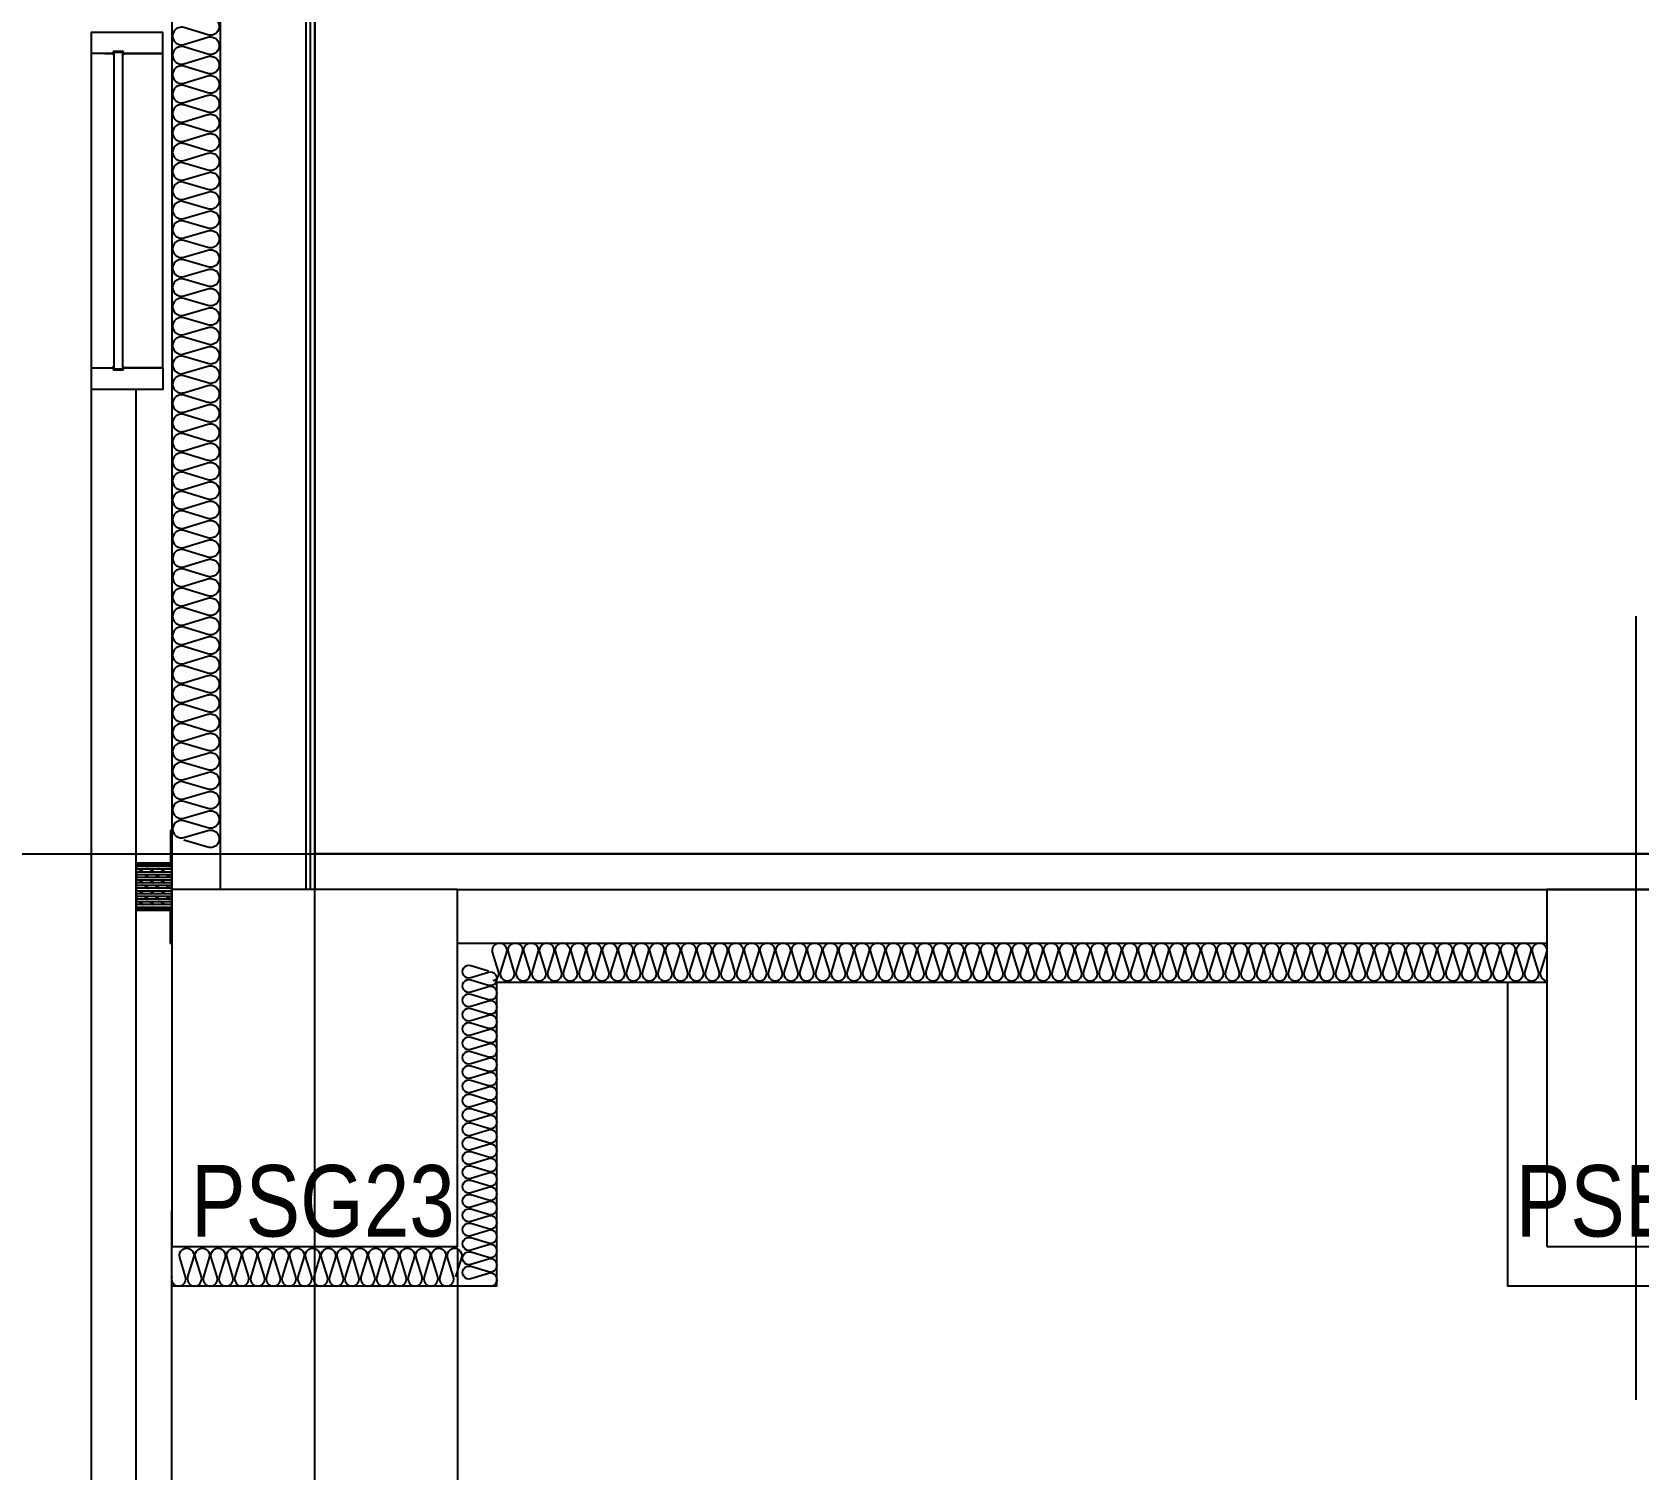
# Model space of a CAD drawing. Header units: millimetres. Extents: x 4754612 to 5801174, y 2368242 to 2777223.
# Drawn here: x 4904924 to 4909424, y 2459519 to 2463543 of the extents above; entities that cross this region are included whole.
import ezdxf
from ezdxf.enums import TextEntityAlignment as Align

# ---------------------------------------------------------------- set-up
doc = ezdxf.new("R2010")
doc.units = ezdxf.units.MM
doc.header["$LTSCALE"] = 1000
doc.linetypes.add('CEN', pattern=[6.2, 6, -0.1, 0, -0.1])
doc.layers.get('DEFPOINTS').update_dxf_attribs({"color": 151})
for name, color, linetype in [('A-ELE-8', 8, 'Continuous'), ('A-중심선', 10, 'CEN'), ('AA-DWXM-WIND', 4, 'Continuous'), ('CON', 2, 'Continuous'), ('ELE-06', 6, 'Continuous'), ('ELE-3', 6, 'Continuous'), ('FIN-1', 9, 'Continuous'), ('HAT-252', 252, 'Continuous'), ('INS', 251, 'Continuous'), ('OHD', 7, 'Continuous'), ('PIR판넬', 4, 'Continuous')]:
    doc.layers.add(name, color=color, linetype=linetype)
doc.layers.add('Guide-line', color=151, linetype='Continuous', plot=False)
doc.styles.add('A.NARROW', font='ARIALN.TTF')

# ---------------------------------------------------------------- blocks, each defined once
blk = doc.blocks.new('*U31')
at = {"layer": 'AA-DWXM-WIND', "color": 250}
for p, q in [((0, 60), (0, 940)), ((200, 60), (200, 940))]:
    blk.add_line(p, q, dxfattribs=at)
at = {"layer": 'AA-DWXM-WIND'}
for p, q in [((113, 943.5), (137, 943.5)), ((113, 56.5), (137, 56.5)), ((163, 60), (140, 60))]:
    blk.add_line(p, q, dxfattribs=at)
for points in [[(200, 940), (200, 1000), (0, 1000)], [(0, 940), (110, 940), (0, 940), (0, 1000)], [(110, 940), (111.8, 945.5), (138.2, 945.5), (140, 940)], [(109.2, 940), (110.6, 937.3), (111.6, 936.7), (113, 936.2)], [(137, 56.5), (137, 943.5), (113, 943.5), (113, 56.5)], [(140.8, 940), (139.4, 937.3), (138.4, 936.7), (137, 936.2)], [(163, 940), (140, 940), (200, 940)], [(0, 60), (110, 60), (0, 60), (0, 0), (200, 0), (200, 60), (140, 60), (138.2, 54.5), (111.8, 54.5), (110, 60)], [(109.2, 60), (110.6, 62.7), (111.6, 63.3), (113, 63.8)], [(140.8, 60), (139.4, 62.7), (138.4, 63.3), (137, 63.8)]]:
    blk.add_lwpolyline(points, dxfattribs=at)
blk = doc.blocks.new('A$C64525923')
at = {"layer": 'CON'}
blk.add_lwpolyline([(-400, -1000), (400, -1000), (400, 0), (-400, 0)], close=True, dxfattribs=at)
at = {"layer": 'DEFPOINTS', "style": 'A.NARROW'}
blk.add_text('PSG23', height=200, dxfattribs=at).set_placement((-346.5, -871.6, 0), align=Align.MIDDLE_LEFT)
blk = doc.blocks.new('A$C2BC01D8E')
at = {"layer": 'CON'}
blk.add_lwpolyline([(-250, -1000), (250, -1000), (250, 0), (-250, 0)], close=True, dxfattribs=at)
at = {"layer": 'DEFPOINTS', "style": 'A.NARROW'}
blk.add_text('PSB21', height=200, dxfattribs=at).set_placement((-336.7, -871.6, 0), align=Align.MIDDLE_LEFT)

msp = doc.modelspace()

# ---------------------------------------------------------------- hatches: boundary and pattern name
at = {"layer": 'HAT-252'}
h = msp.add_hatch(dxfattribs=at)
h.set_pattern_fill('CORK', color=256, scale=2.4, style=0)
h.set_pattern_definition([(0, (387207.437, -857743.518), (0, 7.62), []), (135, (387211.247, -857747.328), (-15.24000658, -15.24000658), [10.776312, -10.776312]), (135, (387213.152, -857747.328), (-15.24000658, -15.24000658), [10.776312, -10.776312]), (135, (387215.057, -857747.328), (-15.24000658, -15.24000658), [10.776312, -10.776312])])
h.paths.add_polyline_path([(4905315.782, 2461213.44), (4905215.782, 2461213.44), (4905215.782, 2461088.44), (4905315.782, 2461088.44)])

# ---------------------------------------------------------------- linework, layer by layer
at = {"layer": 'A-ELE-8'}
for p, q in [((4905450.782, 2464693.44), (4905450.782, 2461143.44)), ((4905690.782, 2464473.44), (4905690.782, 2461143.44)), ((4905703.282, 2464473.44), (4905703.282, 2461143.44)), ((4905715.782, 2464473.44), (4905715.782, 2461143.44)), ((4906115.782, 2460133.44), (4906115.782, 2451243.44))]:
    msp.add_line(p, q, dxfattribs=at)
at = {"layer": 'A-중심선', "ltscale": 5}
for p, q in [((4905715.782, 2403989.231), (4905715.782, 2488921.61)), ((4863973.343, 2461243.44), (5174125.782, 2461243.44))]:
    msp.add_line(p, q, dxfattribs=at)
at = {"layer": 'CON'}
for p, q in [((4906115.782, 2461143.44), (4949465.782, 2461143.44)), ((4906115.782, 2460993.44), (4909165.782, 2460993.44))]:
    msp.add_line(p, q, dxfattribs=at)
at = {"layer": 'ELE-06'}
msp.add_line((4928115.782, 2461243.44), (4905715.782, 2461243.44), dxfattribs=at)
at = {"layer": 'ELE-3'}
for p, q in [((4905311.942, 2461309.44), (4905311.942, 2461217.28)), ((4905311.942, 2461309.44), (4905315.782, 2461309.44)), ((4905315.782, 2461309.44), (4905315.782, 2461213.44)), ((4905311.942, 2461217.28), (4905215.782, 2461217.28)), ((4905215.782, 2461213.44), (4905215.782, 2461217.28)), ((4905315.782, 2461213.44), (4905215.782, 2461213.44)), ((4905315.782, 2461088.44), (4905215.782, 2461088.44)), ((4905215.782, 2461088.44), (4905215.782, 2461084.6)), ((4905311.942, 2461084.6), (4905215.782, 2461084.6)), ((4905311.942, 2460992.44), (4905311.942, 2461084.6)), ((4905315.782, 2460992.44), (4905315.782, 2461088.44)), ((4905311.942, 2460992.44), (4905315.782, 2460992.44))]:
    msp.add_line(p, q, dxfattribs=at)
at = {"layer": 'FIN-1'}
msp.add_line((4905715.782, 2461243.44), (4928015.782, 2461243.44), dxfattribs=at)
msp.add_lwpolyline([(4905315.782, 2461213.44), (4905215.782, 2461213.44), (4905215.782, 2461088.44), (4905315.782, 2461088.44)], close=True, dxfattribs=at)
at = {"layer": 'Guide-line'}
msp.add_line((4909415.782, 2459714.395), (4909415.782, 2461908.679), dxfattribs=at)
at = {"layer": 'INS'}
msp.add_line((4906225.782, 2460883.44), (4909165.782, 2460883.44), dxfattribs=at)
for points in [[(4905416.771, 2463583.271, -1.34), (4905416.771, 2463536.021), (4905349.532, 2463556.194)], [(4905349.532, 2463556.194, 1.34), (4905349.532, 2463508.944), (4905416.771, 2463529.116, -1.34), (4905416.771, 2463481.866), (4905349.532, 2463502.039), (4905349.532, 2463502.039, 1.34), (4905349.532, 2463454.789), (4905416.771, 2463474.962, -1.34), (4905416.771, 2463427.712), (4905349.532, 2463447.884), (4905349.532, 2463447.884, 1.34), (4905349.532, 2463400.634), (4905416.771, 2463420.807, -1.34), (4905416.771, 2463373.557), (4905349.532, 2463393.73), (4905349.532, 2463393.73, 1.34), (4905349.532, 2463346.48), (4905416.771, 2463366.653, -1.34), (4905416.771, 2463319.403), (4905349.532, 2463339.575), (4905349.532, 2463339.575, 1.34), (4905349.532, 2463292.325), (4905416.771, 2463312.498, -1.34), (4905416.771, 2463265.248), (4905349.532, 2463285.421), (4905349.532, 2463285.421, 1.34), (4905349.532, 2463238.171), (4905416.771, 2463258.343, -1.34), (4905416.771, 2463211.093), (4905349.532, 2463231.266), (4905349.532, 2463231.266, 1.34), (4905349.532, 2463184.016), (4905416.771, 2463204.189, -1.34), (4905416.771, 2463156.939), (4905349.532, 2463177.112), (4905349.532, 2463177.112, 1.34), (4905349.532, 2463129.862), (4905416.771, 2463150.034, -1.34), (4905416.771, 2463102.784), (4905349.532, 2463122.957), (4905349.532, 2463122.957, 1.34), (4905349.532, 2463075.707), (4905416.771, 2463095.88, -1.34), (4905416.771, 2463048.63), (4905349.532, 2463068.802), (4905349.532, 2463068.802, 1.34), (4905349.532, 2463021.552), (4905416.771, 2463041.725, -1.34), (4905416.771, 2462994.475), (4905349.532, 2463014.648), (4905349.532, 2463014.648, 1.34), (4905349.532, 2462967.398), (4905416.771, 2462987.57, -1.34), (4905416.771, 2462940.32), (4905349.532, 2462960.493), (4905349.532, 2462960.493, 1.34), (4905349.532, 2462913.243), (4905416.771, 2462933.416, -1.34), (4905416.771, 2462886.166), (4905349.532, 2462906.339), (4905349.532, 2462906.339, 1.34), (4905349.532, 2462859.089), (4905416.771, 2462879.261, -1.34), (4905416.771, 2462832.011), (4905349.532, 2462852.184), (4905349.532, 2462852.184, 1.34), (4905349.532, 2462804.934), (4905416.771, 2462825.107, -1.34), (4905416.771, 2462777.857), (4905349.532, 2462798.029), (4905349.532, 2462798.029, 1.34), (4905349.532, 2462750.779), (4905416.771, 2462770.952, -1.34), (4905416.771, 2462723.702), (4905349.532, 2462743.875), (4905349.532, 2462743.875, 1.34), (4905349.532, 2462696.625), (4905416.771, 2462716.798, -1.34), (4905416.771, 2462669.548), (4905349.532, 2462689.72), (4905349.532, 2462689.72, 1.34), (4905349.532, 2462642.47), (4905416.771, 2462662.643, -1.34), (4905416.771, 2462615.393), (4905349.532, 2462635.566), (4905349.532, 2462635.566, 1.34), (4905349.532, 2462588.316), (4905416.771, 2462608.488, -1.34), (4905416.771, 2462561.238), (4905349.532, 2462581.411), (4905349.532, 2462581.411, 1.34), (4905349.532, 2462534.161), (4905416.771, 2462554.334, -1.34), (4905416.771, 2462507.084), (4905349.532, 2462527.257), (4905349.532, 2462527.257, 1.34), (4905349.532, 2462480.007), (4905416.771, 2462500.179, -1.34), (4905416.771, 2462452.929), (4905349.532, 2462473.102), (4905349.532, 2462473.102, 1.34), (4905349.532, 2462425.852), (4905416.771, 2462446.025, -1.34), (4905416.771, 2462398.775), (4905349.532, 2462418.947), (4905349.532, 2462418.947, 1.34), (4905349.532, 2462371.697), (4905416.771, 2462391.87, -1.34), (4905416.771, 2462344.62), (4905349.532, 2462364.793), (4905349.532, 2462364.793, 1.34), (4905349.532, 2462317.543), (4905416.771, 2462337.715, -1.34), (4905416.771, 2462290.465), (4905349.532, 2462310.638), (4905349.532, 2462310.638, 1.34), (4905349.532, 2462263.388), (4905416.771, 2462283.561, -1.34), (4905416.771, 2462236.311), (4905349.532, 2462256.484), (4905349.532, 2462256.484, 1.34), (4905349.532, 2462209.234), (4905416.771, 2462229.406, -1.34), (4905416.771, 2462182.156), (4905349.532, 2462202.329), (4905349.532, 2462202.329, 1.34), (4905349.532, 2462155.079), (4905416.771, 2462175.252, -1.34), (4905416.771, 2462128.002), (4905349.532, 2462148.174), (4905349.532, 2462148.174, 1.34), (4905349.532, 2462100.924), (4905416.771, 2462121.097, -1.34), (4905416.771, 2462073.847), (4905349.532, 2462094.02), (4905349.532, 2462094.02, 1.34), (4905349.532, 2462046.77), (4905416.771, 2462066.943, -1.34), (4905416.771, 2462019.693), (4905349.532, 2462039.865), (4905349.532, 2462039.865, 1.34), (4905349.532, 2461992.615), (4905416.771, 2462012.788, -1.34), (4905416.771, 2461965.538), (4905349.532, 2461985.711), (4905349.532, 2461985.711, 1.34), (4905349.532, 2461938.461), (4905416.771, 2461958.633, -1.34), (4905416.771, 2461911.383), (4905349.532, 2461931.556), (4905349.532, 2461931.556, 1.34), (4905349.532, 2461884.306), (4905416.771, 2461904.479, -1.34), (4905416.771, 2461857.229), (4905349.532, 2461877.402), (4905349.532, 2461877.402, 1.34), (4905349.532, 2461830.152), (4905416.771, 2461850.324, -1.34), (4905416.771, 2461803.074), (4905349.532, 2461823.247), (4905349.532, 2461823.247, 1.34), (4905349.532, 2461775.997), (4905416.771, 2461796.17, -1.34), (4905416.771, 2461748.92), (4905349.532, 2461769.092), (4905349.532, 2461769.092, 1.34), (4905349.532, 2461721.842), (4905416.771, 2461742.015, -1.34), (4905416.771, 2461694.765), (4905349.532, 2461714.938), (4905349.532, 2461714.938, 1.34), (4905349.532, 2461667.688), (4905416.771, 2461687.86, -1.34), (4905416.771, 2461640.61), (4905349.532, 2461660.783), (4905349.532, 2461660.783, 1.34), (4905349.532, 2461613.533), (4905416.771, 2461633.706, -1.34), (4905416.771, 2461586.456), (4905349.532, 2461606.629), (4905349.532, 2461606.629, 1.34), (4905349.532, 2461559.379), (4905416.771, 2461579.551, -1.34), (4905416.771, 2461532.301), (4905349.532, 2461552.474), (4905349.532, 2461552.474, 1.34), (4905349.532, 2461505.224), (4905416.771, 2461525.397, -1.34), (4905416.771, 2461478.147), (4905349.532, 2461498.319), (4905349.532, 2461498.319, 1.34), (4905349.532, 2461451.069), (4905416.771, 2461471.242, -1.34), (4905416.771, 2461423.992), (4905349.532, 2461444.165), (4905349.532, 2461444.165, 1.34), (4905349.532, 2461396.915), (4905416.771, 2461417.088, -1.34), (4905416.771, 2461369.838), (4905349.532, 2461390.01), (4905349.532, 2461390.01, 1.34), (4905349.532, 2461342.76), (4905416.771, 2461362.933, -1.34), (4905416.771, 2461315.683), (4905349.532, 2461335.856), (4905349.532, 2461335.856, 1.34), (4905349.532, 2461288.606), (4905416.771, 2461308.778, -1.34), (4905416.771, 2461261.528), (4905349.532, 2461281.701)], [(4906215.782, 2460888.082, 0.43173166), (4906230.471, 2460913.352), (4906214.034, 2460968.14), (4906214.034, 2460968.14, -1.34), (4906252.534, 2460968.14), (4906236.097, 2460913.352, 1.34), (4906274.597, 2460913.352), (4906258.16, 2460968.14), (4906258.16, 2460968.14, -1.34), (4906296.66, 2460968.14), (4906280.223, 2460913.352, 1.34), (4906318.723, 2460913.352), (4906302.286, 2460968.14), (4906302.286, 2460968.14, -1.34), (4906340.786, 2460968.14), (4906324.349, 2460913.352, 1.34), (4906362.849, 2460913.352), (4906346.412, 2460968.14), (4906346.412, 2460968.14, -1.34), (4906384.912, 2460968.14), (4906368.475, 2460913.352, 1.34), (4906406.975, 2460913.352), (4906390.538, 2460968.14), (4906390.538, 2460968.14, -1.34), (4906429.038, 2460968.14), (4906412.601, 2460913.352, 1.34), (4906451.101, 2460913.352), (4906434.664, 2460968.14), (4906434.664, 2460968.14, -1.34), (4906473.164, 2460968.14), (4906456.727, 2460913.352, 1.34), (4906495.227, 2460913.352), (4906478.79, 2460968.14), (4906478.79, 2460968.14, -1.34), (4906517.29, 2460968.14), (4906500.853, 2460913.352, 1.34), (4906539.353, 2460913.352), (4906522.916, 2460968.14), (4906522.916, 2460968.14, -1.34), (4906561.416, 2460968.14), (4906544.979, 2460913.352, 1.34), (4906583.479, 2460913.352), (4906567.042, 2460968.14), (4906567.042, 2460968.14, -1.34), (4906605.542, 2460968.14), (4906589.105, 2460913.352, 1.34), (4906627.605, 2460913.352), (4906611.168, 2460968.14), (4906611.168, 2460968.14, -1.34), (4906649.668, 2460968.14), (4906633.231, 2460913.352, 1.34), (4906671.731, 2460913.352), (4906655.294, 2460968.14), (4906655.294, 2460968.14, -1.34), (4906693.794, 2460968.14), (4906677.357, 2460913.352, 1.34), (4906715.857, 2460913.352), (4906699.42, 2460968.14), (4906699.42, 2460968.14, -1.34), (4906737.92, 2460968.14), (4906721.483, 2460913.352, 1.34), (4906759.983, 2460913.352), (4906743.546, 2460968.14), (4906743.546, 2460968.14, -1.34), (4906782.046, 2460968.14), (4906765.609, 2460913.352, 1.34), (4906804.109, 2460913.352), (4906787.672, 2460968.14), (4906787.672, 2460968.14, -1.34), (4906826.172, 2460968.14), (4906809.734, 2460913.352, 1.34), (4906848.234, 2460913.352), (4906831.797, 2460968.14), (4906831.797, 2460968.14, -1.34), (4906870.297, 2460968.14), (4906853.86, 2460913.352, 1.34), (4906892.36, 2460913.352), (4906875.923, 2460968.14), (4906875.923, 2460968.14, -1.34), (4906914.423, 2460968.14), (4906897.986, 2460913.352, 1.34), (4906936.486, 2460913.352), (4906920.049, 2460968.14), (4906920.049, 2460968.14, -1.34), (4906958.549, 2460968.14), (4906942.112, 2460913.352, 1.34), (4906980.612, 2460913.352), (4906964.175, 2460968.14), (4906964.175, 2460968.14, -1.34), (4907002.675, 2460968.14), (4906986.238, 2460913.352, 1.34), (4907024.738, 2460913.352), (4907008.301, 2460968.14), (4907008.301, 2460968.14, -1.34), (4907046.801, 2460968.14), (4907030.364, 2460913.352, 1.34), (4907068.864, 2460913.352), (4907052.427, 2460968.14), (4907052.427, 2460968.14, -1.34), (4907090.927, 2460968.14), (4907074.49, 2460913.352, 1.34), (4907112.99, 2460913.352), (4907096.553, 2460968.14), (4907096.553, 2460968.14, -1.34), (4907135.053, 2460968.14), (4907118.616, 2460913.352, 1.34), (4907157.116, 2460913.352), (4907140.679, 2460968.14), (4907140.679, 2460968.14, -1.34), (4907179.179, 2460968.14), (4907162.742, 2460913.352, 1.34), (4907201.242, 2460913.352), (4907184.805, 2460968.14), (4907184.805, 2460968.14, -1.34), (4907223.305, 2460968.14), (4907206.868, 2460913.352, 1.34), (4907245.368, 2460913.352), (4907228.931, 2460968.14), (4907228.931, 2460968.14, -1.34), (4907267.431, 2460968.14), (4907250.994, 2460913.352, 1.34), (4907289.494, 2460913.352), (4907273.057, 2460968.14), (4907273.057, 2460968.14, -1.34), (4907311.557, 2460968.14), (4907295.12, 2460913.352, 1.34), (4907333.62, 2460913.352), (4907317.183, 2460968.14), (4907317.183, 2460968.14, -1.34), (4907355.683, 2460968.14), (4907339.246, 2460913.352, 1.34), (4907377.746, 2460913.352), (4907361.309, 2460968.14), (4907361.309, 2460968.14, -1.34), (4907399.809, 2460968.14), (4907383.372, 2460913.352, 1.34), (4907421.872, 2460913.352), (4907405.435, 2460968.14), (4907405.435, 2460968.14, -1.34), (4907443.935, 2460968.14), (4907427.498, 2460913.352, 1.34), (4907465.998, 2460913.352), (4907449.561, 2460968.14), (4907449.561, 2460968.14, -1.34), (4907488.061, 2460968.14), (4907471.624, 2460913.352, 1.34), (4907510.124, 2460913.352), (4907493.687, 2460968.14), (4907493.687, 2460968.14, -1.34), (4907532.187, 2460968.14), (4907515.75, 2460913.352, 1.34), (4907554.25, 2460913.352), (4907537.813, 2460968.14), (4907537.813, 2460968.14, -1.34), (4907576.313, 2460968.14), (4907559.876, 2460913.352, 1.34), (4907598.376, 2460913.352), (4907581.939, 2460968.14), (4907581.939, 2460968.14, -1.34), (4907620.439, 2460968.14), (4907604.002, 2460913.352, 1.34), (4907642.502, 2460913.352), (4907626.065, 2460968.14), (4907626.065, 2460968.14, -1.34), (4907664.565, 2460968.14), (4907648.128, 2460913.352, 1.34), (4907686.628, 2460913.352), (4907670.191, 2460968.14), (4907670.191, 2460968.14, -1.34), (4907708.691, 2460968.14), (4907692.254, 2460913.352, 1.34), (4907730.754, 2460913.352), (4907714.317, 2460968.14), (4907714.317, 2460968.14, -1.34), (4907752.817, 2460968.14), (4907736.38, 2460913.352, 1.34), (4907774.88, 2460913.352), (4907758.443, 2460968.14), (4907758.443, 2460968.14, -1.34), (4907796.943, 2460968.14), (4907780.506, 2460913.352, 1.34), (4907819.006, 2460913.352), (4907802.569, 2460968.14), (4907802.569, 2460968.14, -1.34), (4907841.069, 2460968.14), (4907824.631, 2460913.352, 1.34), (4907863.131, 2460913.352), (4907846.694, 2460968.14), (4907846.694, 2460968.14, -1.34), (4907885.194, 2460968.14), (4907868.757, 2460913.352, 1.34), (4907907.257, 2460913.352), (4907890.82, 2460968.14), (4907890.82, 2460968.14, -1.34), (4907929.32, 2460968.14), (4907912.883, 2460913.352, 1.34), (4907951.383, 2460913.352), (4907934.946, 2460968.14), (4907934.946, 2460968.14, -1.34), (4907973.446, 2460968.14), (4907957.009, 2460913.352, 1.34), (4907995.509, 2460913.352), (4907979.072, 2460968.14), (4907979.072, 2460968.14, -1.34), (4908017.572, 2460968.14), (4908001.135, 2460913.352, 1.34), (4908039.635, 2460913.352), (4908023.198, 2460968.14), (4908023.198, 2460968.14, -1.34), (4908061.698, 2460968.14), (4908045.261, 2460913.352, 1.34), (4908083.761, 2460913.352), (4908067.324, 2460968.14), (4908067.324, 2460968.14, -1.34), (4908105.824, 2460968.14), (4908089.387, 2460913.352, 1.34), (4908127.887, 2460913.352), (4908111.45, 2460968.14), (4908111.45, 2460968.14, -1.34), (4908149.95, 2460968.14), (4908133.513, 2460913.352, 1.34), (4908172.013, 2460913.352), (4908155.576, 2460968.14), (4908155.576, 2460968.14, -1.34), (4908194.076, 2460968.14), (4908177.639, 2460913.352, 1.34), (4908216.139, 2460913.352), (4908199.702, 2460968.14), (4908199.702, 2460968.14, -1.34), (4908238.202, 2460968.14), (4908221.765, 2460913.352, 1.34), (4908260.265, 2460913.352), (4908243.828, 2460968.14), (4908243.828, 2460968.14, -1.34), (4908282.328, 2460968.14), (4908265.891, 2460913.352, 1.34), (4908304.391, 2460913.352), (4908287.954, 2460968.14), (4908287.954, 2460968.14, -1.34), (4908326.454, 2460968.14), (4908310.017, 2460913.352, 1.34), (4908348.517, 2460913.352), (4908332.08, 2460968.14), (4908332.08, 2460968.14, -1.34), (4908370.58, 2460968.14), (4908354.143, 2460913.352, 1.34), (4908392.643, 2460913.352), (4908376.206, 2460968.14), (4908376.206, 2460968.14, -1.34), (4908414.706, 2460968.14), (4908398.269, 2460913.352, 1.34), (4908436.769, 2460913.352), (4908420.332, 2460968.14), (4908420.332, 2460968.14, -1.34), (4908458.832, 2460968.14), (4908442.395, 2460913.352, 1.34), (4908480.895, 2460913.352), (4908464.458, 2460968.14), (4908464.458, 2460968.14, -1.34), (4908502.958, 2460968.14), (4908486.521, 2460913.352, 1.34), (4908525.021, 2460913.352), (4908508.584, 2460968.14), (4908508.584, 2460968.14, -1.34), (4908547.084, 2460968.14), (4908530.647, 2460913.352, 1.34), (4908569.147, 2460913.352), (4908552.71, 2460968.14), (4908552.71, 2460968.14, -1.34), (4908591.21, 2460968.14), (4908574.773, 2460913.352, 1.34), (4908613.273, 2460913.352), (4908596.836, 2460968.14), (4908596.836, 2460968.14, -1.34), (4908635.336, 2460968.14), (4908618.899, 2460913.352, 1.34), (4908657.399, 2460913.352), (4908640.962, 2460968.14), (4908640.962, 2460968.14, -1.34), (4908679.462, 2460968.14), (4908663.025, 2460913.352, 1.34), (4908701.525, 2460913.352), (4908685.088, 2460968.14), (4908685.088, 2460968.14, -1.34), (4908723.588, 2460968.14), (4908707.151, 2460913.352, 1.34), (4908745.651, 2460913.352), (4908729.214, 2460968.14), (4908729.214, 2460968.14, -1.34), (4908767.714, 2460968.14), (4908751.277, 2460913.352, 1.34), (4908789.777, 2460913.352), (4908773.34, 2460968.14), (4908773.34, 2460968.14, -1.34), (4908811.84, 2460968.14), (4908795.403, 2460913.352, 1.34), (4908833.903, 2460913.352), (4908817.466, 2460968.14), (4908817.466, 2460968.14, -1.34), (4908855.966, 2460968.14), (4908839.528, 2460913.352, 1.34), (4908878.028, 2460913.352), (4908861.591, 2460968.14), (4908861.591, 2460968.14, -1.34), (4908900.091, 2460968.14), (4908883.654, 2460913.352, 1.34), (4908922.154, 2460913.352), (4908905.717, 2460968.14), (4908905.717, 2460968.14, -1.34), (4908944.217, 2460968.14), (4908927.78, 2460913.352, 1.34), (4908966.28, 2460913.352), (4908949.843, 2460968.14), (4908949.843, 2460968.14, -1.34), (4908988.343, 2460968.14), (4908971.906, 2460913.352, 1.34), (4909010.406, 2460913.352), (4908993.969, 2460968.14), (4908993.969, 2460968.14, -1.34), (4909032.469, 2460968.14), (4909016.032, 2460913.352, 1.34), (4909054.532, 2460913.352), (4909038.095, 2460968.14), (4909038.095, 2460968.14, -1.34), (4909076.595, 2460968.14), (4909060.158, 2460913.352, 1.34), (4909098.658, 2460913.352), (4909082.221, 2460968.14), (4909082.221, 2460968.14, -1.34), (4909120.721, 2460968.14), (4909104.284, 2460913.352, 1.34), (4909142.784, 2460913.352), (4909126.347, 2460968.14), (4909126.347, 2460968.14, -1.34), (4909164.847, 2460968.14), (4909148.41, 2460913.352, 0.47252644), (4909165.782, 2460887.645, 0.47252644)], [(4906202.782, 2460033.44, 1.34), (4906202.782, 2460068.44), (4906152.975, 2460053.497, -1.34), (4906152.975, 2460088.497), (4906202.782, 2460073.554), (4906202.782, 2460073.554, 1.34), (4906202.782, 2460108.554), (4906152.975, 2460093.612, -1.34), (4906152.975, 2460128.612), (4906202.782, 2460113.669), (4906202.782, 2460113.669, 1.34), (4906202.782, 2460148.669), (4906152.975, 2460133.726, -1.34), (4906152.975, 2460168.726), (4906202.782, 2460153.783), (4906202.782, 2460153.783, 1.34), (4906202.782, 2460188.783), (4906152.975, 2460173.841, -1.34), (4906152.975, 2460208.841), (4906202.782, 2460193.898), (4906202.782, 2460193.898, 1.34), (4906202.782, 2460228.898), (4906152.975, 2460213.955, -1.34), (4906152.975, 2460248.955), (4906202.782, 2460234.012), (4906202.782, 2460234.012, 1.34), (4906202.782, 2460269.012), (4906152.975, 2460254.07, -1.34), (4906152.975, 2460289.07), (4906202.782, 2460274.127), (4906202.782, 2460274.127, 1.34), (4906202.782, 2460309.127), (4906152.975, 2460294.184, -1.34), (4906152.975, 2460329.184), (4906202.782, 2460314.241), (4906202.782, 2460314.241, 1.34), (4906202.782, 2460349.241), (4906152.975, 2460334.299, -1.34), (4906152.975, 2460369.299), (4906202.782, 2460354.356), (4906202.782, 2460354.356, 1.34), (4906202.782, 2460389.356), (4906152.975, 2460374.413, -1.34), (4906152.975, 2460409.413), (4906202.782, 2460394.47), (4906202.782, 2460394.47, 1.34), (4906202.782, 2460429.47), (4906152.975, 2460414.528, -1.34), (4906152.975, 2460449.528), (4906202.782, 2460434.585), (4906202.782, 2460434.585, 1.34), (4906202.782, 2460469.585), (4906152.975, 2460454.642, -1.34), (4906152.975, 2460489.642), (4906202.782, 2460474.699), (4906202.782, 2460474.699, 1.34), (4906202.782, 2460509.699), (4906152.975, 2460494.757, -1.34), (4906152.975, 2460529.757), (4906202.782, 2460514.814), (4906202.782, 2460514.814, 1.34), (4906202.782, 2460549.814), (4906152.975, 2460534.871, -1.34), (4906152.975, 2460569.871), (4906202.782, 2460554.928), (4906202.782, 2460554.928, 1.34), (4906202.782, 2460589.928), (4906152.975, 2460574.986, -1.34), (4906152.975, 2460609.986), (4906202.782, 2460595.043), (4906202.782, 2460595.043, 1.34), (4906202.782, 2460630.043), (4906152.975, 2460615.1, -1.34), (4906152.975, 2460650.1), (4906202.782, 2460635.157), (4906202.782, 2460635.157, 1.34), (4906202.782, 2460670.157), (4906152.975, 2460655.215, -1.34), (4906152.975, 2460690.215), (4906202.782, 2460675.272), (4906202.782, 2460675.272, 1.34), (4906202.782, 2460710.272), (4906152.975, 2460695.329, -1.34), (4906152.975, 2460730.329), (4906202.782, 2460715.386), (4906202.782, 2460715.386, 1.34), (4906202.782, 2460750.386), (4906152.975, 2460735.444, -1.34), (4906152.975, 2460770.444), (4906202.782, 2460755.501), (4906202.782, 2460755.501, 1.34), (4906202.782, 2460790.501), (4906152.975, 2460775.558, -1.34), (4906152.975, 2460810.558), (4906202.782, 2460795.615), (4906202.782, 2460795.615, 1.34), (4906202.782, 2460830.615), (4906152.975, 2460815.673, -1.34), (4906152.975, 2460850.673), (4906202.782, 2460835.73), (4906202.782, 2460835.73, 1.34), (4906202.782, 2460870.73), (4906152.975, 2460855.787, -1.34), (4906152.975, 2460890.787), (4906202.782, 2460875.844), (4906202.782, 2460875.844, 1.34), (4906202.782, 2460910.844), (4906152.975, 2460895.902, -1.34), (4906152.975, 2460930.902), (4906202.782, 2460915.959)], [(4905315.782, 2460058.74, 1.34), (4905354.282, 2460058.74), (4905337.845, 2460113.527, -1.34), (4905376.345, 2460113.527), (4905359.908, 2460058.74), (4905359.908, 2460058.74, 1.34), (4905398.408, 2460058.74), (4905381.971, 2460113.527, -1.34), (4905420.471, 2460113.527), (4905404.034, 2460058.74), (4905404.034, 2460058.74, 1.34), (4905442.534, 2460058.74), (4905426.097, 2460113.527, -1.34), (4905464.597, 2460113.527), (4905448.16, 2460058.74), (4905448.16, 2460058.74, 1.34), (4905486.66, 2460058.74), (4905470.223, 2460113.527, -1.34), (4905508.723, 2460113.527), (4905492.286, 2460058.74), (4905492.286, 2460058.74, 1.34), (4905530.786, 2460058.74), (4905514.349, 2460113.527, -1.34), (4905552.849, 2460113.527), (4905536.412, 2460058.74), (4905536.412, 2460058.74, 1.34), (4905574.912, 2460058.74), (4905558.475, 2460113.527, -1.34), (4905596.975, 2460113.527), (4905580.538, 2460058.74), (4905580.538, 2460058.74, 1.34), (4905619.038, 2460058.74), (4905602.601, 2460113.527, -1.34), (4905641.101, 2460113.527), (4905624.664, 2460058.74), (4905624.664, 2460058.74, 1.34), (4905663.164, 2460058.74), (4905646.727, 2460113.527, -1.34), (4905685.227, 2460113.527), (4905668.79, 2460058.74), (4905668.79, 2460058.74, 1.34), (4905707.29, 2460058.74), (4905690.853, 2460113.527, -1.34), (4905729.353, 2460113.527), (4905712.916, 2460058.74), (4905712.916, 2460058.74, 1.34), (4905751.416, 2460058.74), (4905734.979, 2460113.527, -1.34), (4905773.479, 2460113.527), (4905757.042, 2460058.74), (4905757.042, 2460058.74, 1.34), (4905795.542, 2460058.74), (4905779.105, 2460113.527, -1.34), (4905817.605, 2460113.527), (4905801.168, 2460058.74), (4905801.168, 2460058.74, 1.34), (4905839.668, 2460058.74), (4905823.231, 2460113.527, -1.34), (4905861.731, 2460113.527), (4905845.294, 2460058.74), (4905845.294, 2460058.74, 1.34), (4905883.794, 2460058.74), (4905867.357, 2460113.527, -1.34), (4905905.857, 2460113.527), (4905889.42, 2460058.74), (4905889.42, 2460058.74, 1.34), (4905927.92, 2460058.74), (4905911.483, 2460113.527, -1.34), (4905949.983, 2460113.527), (4905933.546, 2460058.74), (4905933.546, 2460058.74, 1.34), (4905972.046, 2460058.74), (4905955.609, 2460113.527, -1.34), (4905994.109, 2460113.527), (4905977.672, 2460058.74), (4905977.672, 2460058.74, 1.34), (4906016.172, 2460058.74), (4905999.734, 2460113.527, -1.34), (4906038.234, 2460113.527), (4906021.797, 2460058.74), (4906021.797, 2460058.74, 1.34), (4906060.297, 2460058.74), (4906043.86, 2460113.527, -1.34), (4906082.36, 2460113.527), (4906065.923, 2460058.74), (4906065.923, 2460058.74, 1.34), (4906104.423, 2460058.74), (4906087.986, 2460113.527, -1.34), (4906126.486, 2460113.527), (4906110.049, 2460058.74)]]:
    msp.add_lwpolyline(points, format="xyb", dxfattribs=at)
for points in [[(4905315.782, 2460033.44), (4906225.782, 2460033.44), (4906225.782, 2460883.44)], [(4909055.782, 2460883.44), (4909055.782, 2460033.44), (4909775.782, 2460033.44), (4909775.782, 2460883.44)]]:
    msp.add_lwpolyline(points, dxfattribs=at)
at = {"layer": 'OHD', "color": 8, "ltscale": 100}
for p, q in [((4905315.782, 2465243.44), (4905315.782, 2461143.44)), ((4905315.782, 2451243.44), (4905315.782, 2460243.44))]:
    msp.add_line(p, q, dxfattribs=at)
at = {"layer": 'PIR판넬'}
for p, q in [((4905090.782, 2453543.44), (4905090.782, 2462543.44)), ((4905190.782, 2462543.44), (4905090.782, 2462543.44)), ((4905215.782, 2453543.44), (4905215.782, 2462543.44))]:
    msp.add_line(p, q, dxfattribs=at)

# ---------------------------------------------------------------- block references
at = {"layer": 'CON', "xscale": -1}
msp.add_blockref('*U31', (4905290.782, 2462543.44), dxfattribs=at)
at = {"layer": 'CON'}
for name, p in [('A$C64525923', (4905715.782, 2461143.44)), ('A$C2BC01D8E', (4909415.782, 2461143.44))]:
    msp.add_blockref(name, p, dxfattribs=at)

doc.saveas('drawing.dxf')
